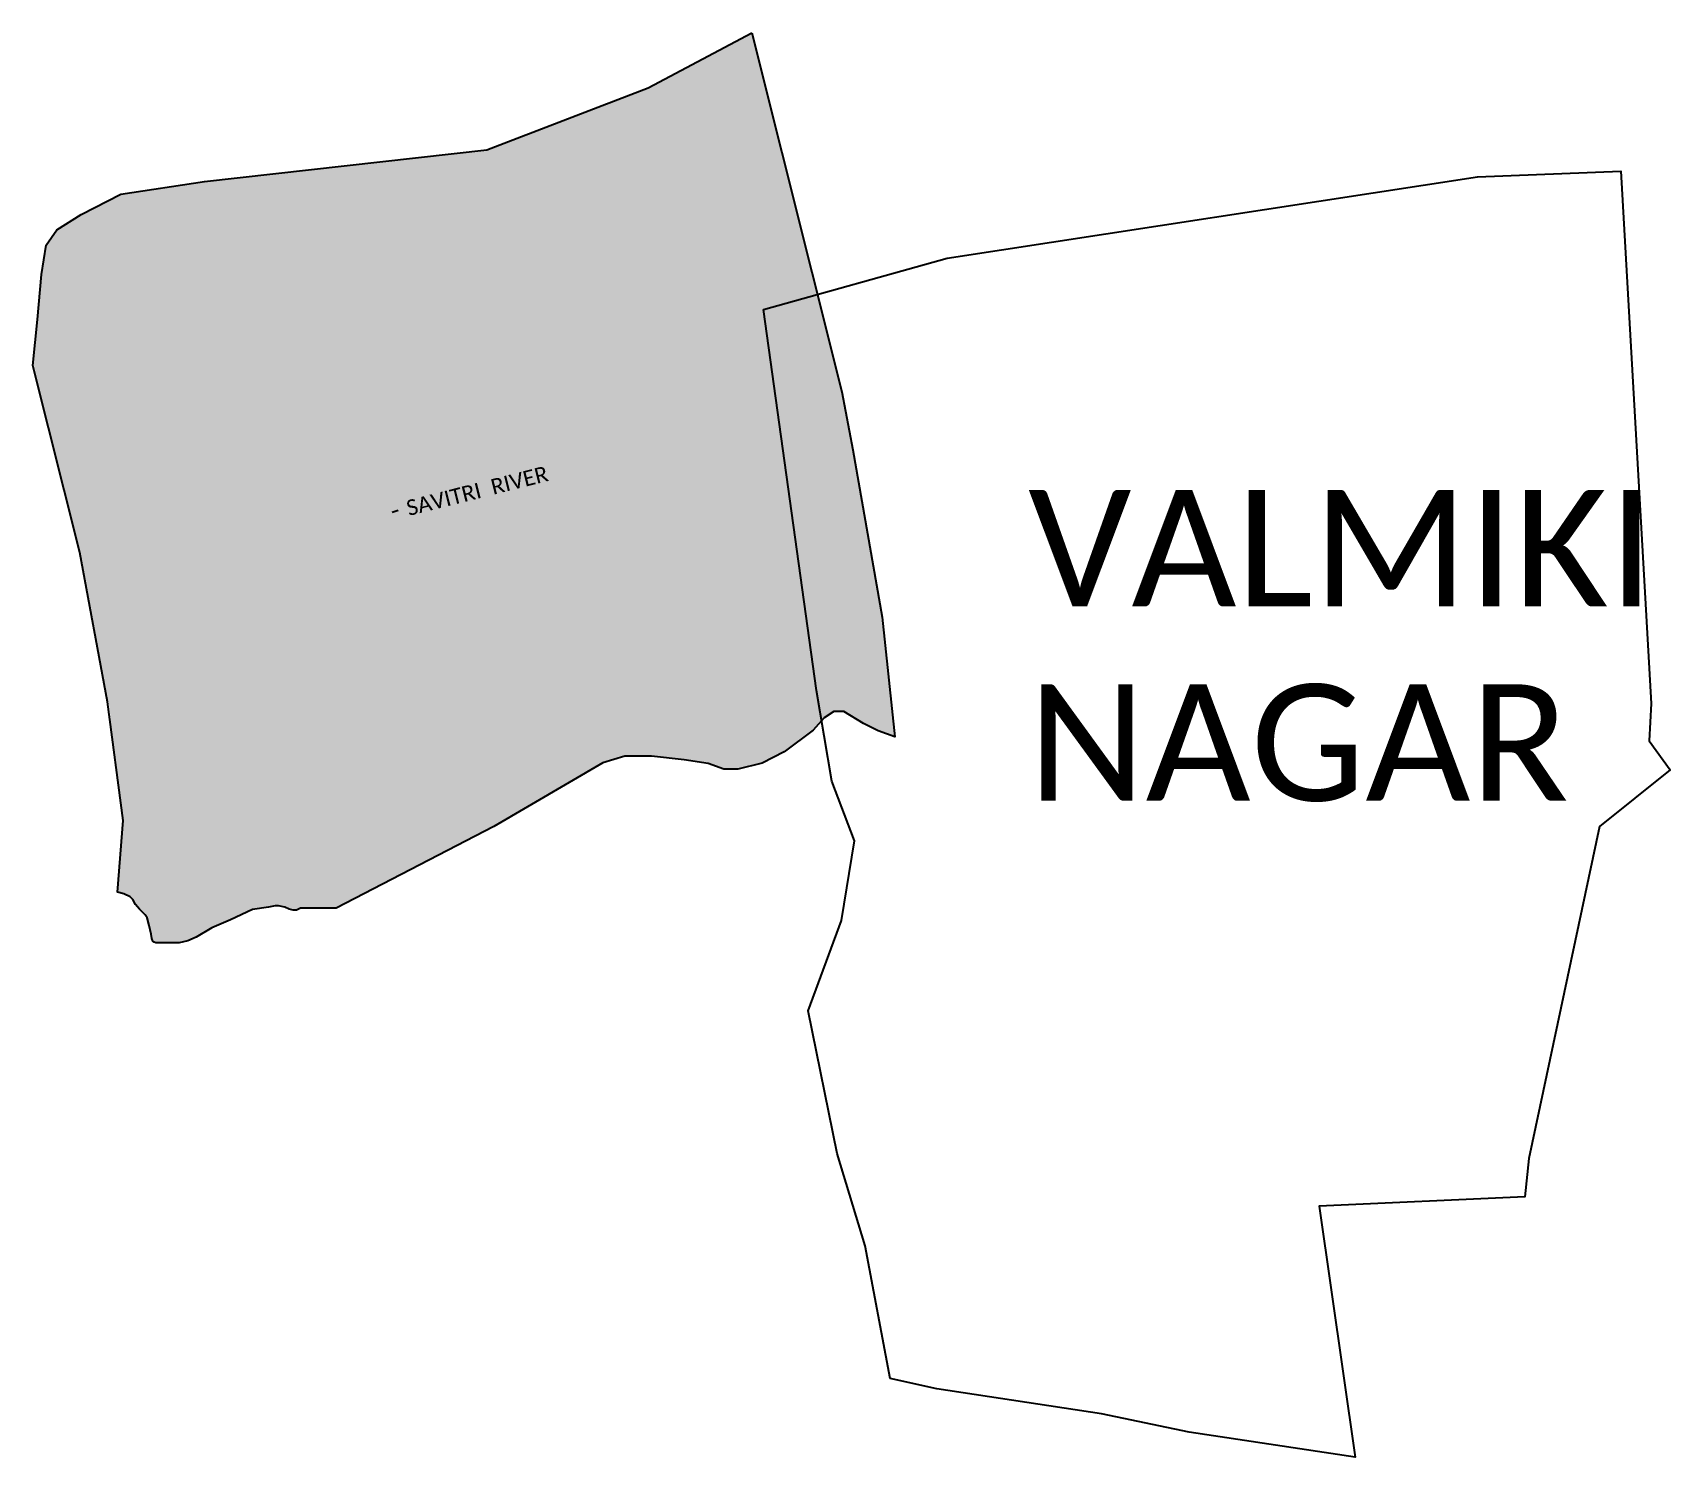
# Model space of a CAD drawing. Header units: metres. Extents: x 292622 to 294729, y 1988289 to 1990121.
import ezdxf

# ---------------------------------------------------------------- set-up
doc = ezdxf.new("R2010")
doc.units = ezdxf.units.M
doc.header["$MEASUREMENT"] = 0
for name, color, linetype in [('ARROW', 7, 'Continuous'), ('RIVER', 4, 'Continuous'), ('RIVER TEXT', 7, 'Continuous'), ('village', 3, 'Continuous'), ('VILLAGE NAME', 250, 'Continuous')]:
    doc.layers.add(name, color=color, linetype=linetype)
doc.styles.get("Standard").update_dxf_attribs({"font": 'simplex.shx'})
doc.dimstyles.get("Standard").update_dxf_attribs({"dimtxt": 0.18, "dimasz": 0.18, "dimexe": 0.18, "dimexo": 0.0625, "dimgap": 0.09, "dimtad": 0, "dimtih": 1, "dimtoh": 1, "dimdec": 4, "dimzin": 0, "dimdsep": 46, "dimtxsty": 'Standard', "dimcen": 0.09, "dimadec": 0, "dimazin": 0, "dimtfac": 1, "dimtdec": 4, "dimtofl": 0, "dimtmove": 0, "dimatfit": 3, "dimfxl": 1, "dimtolj": 1, "dimtzin": 0, "dimarcsym": 0})

msp = doc.modelspace()

# ---------------------------------------------------------------- hatches: boundary and pattern name
at = {"layer": 'RIVER'}
h = msp.add_hatch(dxfattribs=at)
h.set_pattern_fill('DASH', color=256, scale=35)
h.paths.add_polyline_path([(293618.4, 1989833.1), (293595, 1989930.9), (293547.2, 1990121.3), (293413.7, 1990050.4), (293206.4, 1989970.5), (292843, 1989929.9), (292735.2, 1989913.7), (292684.2, 1989887.4), (292652.8, 1989867.9), (292639.3, 1989848.2), (292633.1, 1989810.3), (292628.2, 1989752.5), (292622.5, 1989697.8), (292647.6, 1989593.2), (292685.4, 1989444.3), (292720.6, 1989254.1), (292728.1, 1989185.5), (292738.5, 1989107.9), (292731, 1989015.6), (292739.1, 1989013.6), (292747.3, 1989009.6), (292750.8, 1989006.2), (292754.4, 1988999.8), (292759.3, 1988993.6), (292766.8, 1988986.5), (292769.4, 1988982.6), (292771.9, 1988972.6), (292774.2, 1988961.5), (292775.1, 1988956.1), (292776.4, 1988952.7), (292778.2, 1988951.2), (292780.2, 1988950.3), (292784, 1988950.3), (292801.1, 1988950.3), (292810.6, 1988950.3), (292821.7, 1988953), (292832.2, 1988957.7), (292852.4, 1988969.6), (292876.5, 1988980), (292904.9, 1988993.5), (292925.3, 1988996.2), (292934.1, 1988998.2), (292938.2, 1988998.2), (292946.5, 1988996.3), (292951.8, 1988993.9), (292957, 1988992.4), (292961.5, 1988992.4), (292966.7, 1988994.9), (293012.6, 1988994.9), (293215.5, 1989100), (293355.6, 1989182.1), (293383.7, 1989190.8), (293418.1, 1989190.8), (293460.4, 1989185.7), (293491, 1989181), (293511.2, 1989174), (293529.1, 1989174), (293560.8, 1989181.5), (293589, 1989196.1), (293626, 1989223.9), (293640.2, 1989240), (293652.8, 1989248.2), (293665.5, 1989248.2), (293690.9, 1989232.6), (293709.8, 1989223.4), (293730.8, 1989215.7), (293711.8, 1989388.1), (293692.6, 1989497), (293662.8, 1989658.5)])
h.paths.add_polyline_path([(293103.4, 1989484.9), (293296, 1989533.3), (293284.2, 1989580.3), (293091.6, 1989531.9)], flags=24)

# ---------------------------------------------------------------- linework, layer by layer
at = {"layer": 'RIVER', "color": 4}
msp.add_lwpolyline([(293547.2, 1990121.3), (293663.1, 1989659.3), (293677.1, 1989584.7), (293715.2, 1989369.3), (293731.4, 1989215.5), (293709.8, 1989223.4), (293690.9, 1989232.6), (293665.5, 1989248.2), (293652.8, 1989248.2), (293640.2, 1989240), (293626, 1989223.9), (293589, 1989196.1), (293560.8, 1989181.5), (293529.1, 1989174), (293511.2, 1989174), (293491, 1989181), (293460.4, 1989185.7), (293418.1, 1989190.8), (293383.7, 1989190.8), (293355.6, 1989182.1), (293215.5, 1989100), (293012.6, 1988994.9), (292966.7, 1988994.9), (292961.5, 1988992.4), (292957, 1988992.4), (292951.8, 1988993.9), (292946.5, 1988996.3), (292938.2, 1988998.2), (292934.1, 1988998.2), (292925.3, 1988996.2), (292904.9, 1988993.5), (292876.5, 1988980), (292852.4, 1988969.6), (292832.2, 1988957.7), (292821.7, 1988953), (292810.6, 1988950.3), (292801.1, 1988950.3), (292784, 1988950.3), (292780.2, 1988950.3), (292778.2, 1988951.2), (292776.4, 1988952.7), (292775.1, 1988956.1), (292774.2, 1988961.5), (292771.9, 1988972.6), (292769.4, 1988982.6), (292766.8, 1988986.5), (292759.3, 1988993.6), (292754.4, 1988999.8), (292750.8, 1989006.2), (292747.3, 1989009.6), (292739.1, 1989013.6), (292731, 1989015.6), (292738.5, 1989107.9), (292718, 1989260.7), (292682.6, 1989452.6), (292622, 1989693.2), (292628.2, 1989752.5), (292633.1, 1989810.3), (292639.3, 1989848.2), (292652.8, 1989867.9), (292684.2, 1989887.4), (292735.2, 1989913.7), (292843, 1989929.9), (293206.4, 1989970.5), (293413.7, 1990050.4)], close=True, dxfattribs=at)
at = {"layer": 'village', "color": 4}
msp.add_polyline3d([(293562.4, 1989765.4, 0), (293798.8, 1989831.1, 0), (294481.1, 1989936.1, 0), (294665.5, 1989943.2, 0), (294704.4, 1989258.4, 0), (294702.1, 1989210.4, 0), (294729.1, 1989173.1, 0), (294638.2, 1989100, 0), (294547.2, 1988673.2, 0), (294541.9, 1988623.8, 0), (294277.4, 1988611.5, 0), (294323.5, 1988288.6, 0), (294110.2, 1988321, 0), (293997.1, 1988344.6, 0), (293785.2, 1988376.8, 0), (293725.5, 1988389.8, 0), (293693, 1988560.8, 0), (293657.2, 1988679.3, 0), (293619.6, 1988863, 0), (293662.5, 1988979, 0), (293679.2, 1989081.6, 0), (293650.2, 1989158.5, 0), (293630.3, 1989275.2, 0), (293562.4, 1989765.4, 0)], close=True, dxfattribs=at)

# ---------------------------------------------------------------- texts
at = {"layer": 'RIVER TEXT', "insert": (293089.9, 1989516.2), "char_height": 20, "attachment_point": 1, "rotation": 14.0904}
msp.add_mtext_dynamic_manual_height_columns('\\pxqc;{\\fCalibri|b0|i0|c0|p34;SAVITRI  RIVER}', width=209.471, gutter_width=1, heights=[0], dxfattribs=at)
at = {"layer": 'VILLAGE NAME', "insert": (293903, 1989533.2), "char_height": 150, "attachment_point": 1}
msp.add_mtext_dynamic_manual_height_columns('{\\fCalibri|b0|i0|c0|p34;VALMIKI NAGAR}', width=826.75, gutter_width=1, heights=[0], dxfattribs=at)

# ---------------------------------------------------------------- leaders
at = {"layer": 'ARROW'}
msp.add_leader([(293084.6, 1989504.6), (293092.3, 1989507.3)], dimstyle='Standard', override={"dimasz": 3, "dimgap": 0.09, "dimtad": 0}, dxfattribs=at)

doc.saveas('drawing.dxf')
